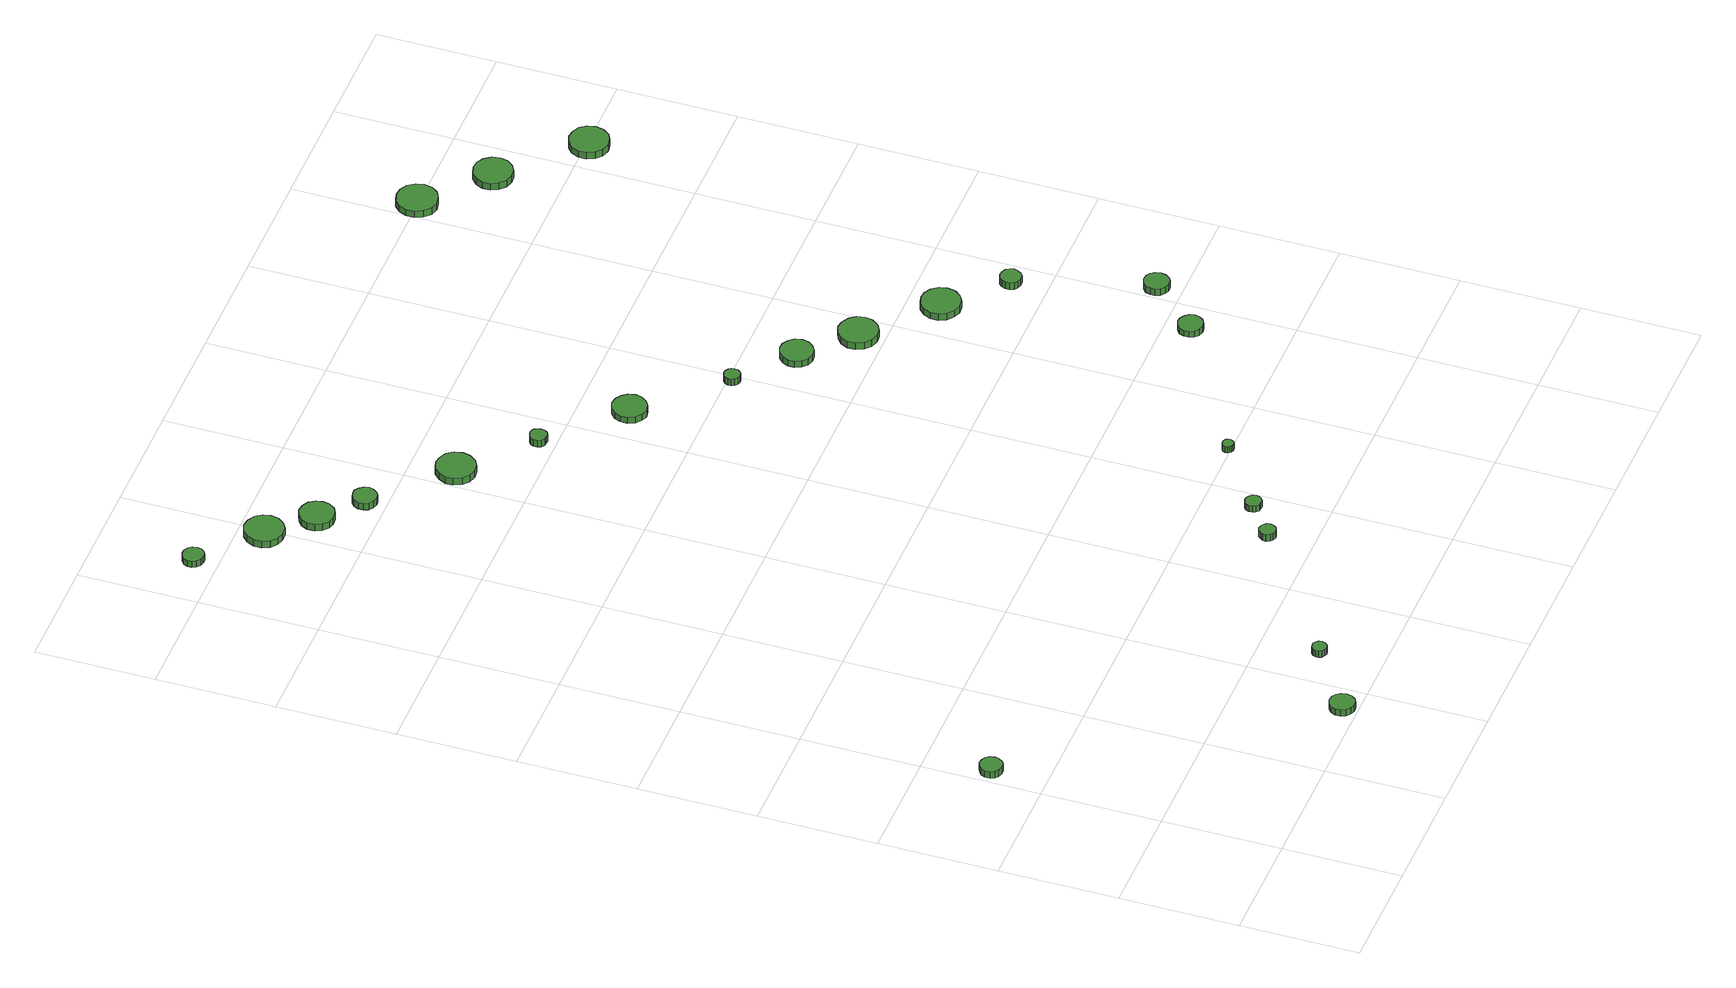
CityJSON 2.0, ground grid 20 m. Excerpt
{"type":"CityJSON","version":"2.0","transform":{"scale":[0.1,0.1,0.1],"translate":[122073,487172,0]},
"CityObjects":{
"tree1":{"type":"SolitaryVegetationObject","attributes":{"function":"something"},"geometry":[{"type":"MultiSurface","lod":"1","boundaries":[[[0,1,2,3,4,5,6,7,8,9,10,11,12,13,14]],[[15,16,17,18,19,20,21,22,23,24,25,26,27,28,29]],[[0,29,28,1]],[[1,28,27,2]],[[2,27,26,3]],[[3,26,25,4]],[[4,25,24,5]],[[5,24,23,6]],[[6,23,22,7]],[[7,22,21,8]],[[8,21,20,9]],[[9,20,19,10]],[[10,19,18,11]],[[11,18,17,12]],[[12,17,16,13]],[[13,16,15,14]],[[14,15,29,0]]]}]},
"tree2":{"type":"SolitaryVegetationObject","attributes":{"function":"something"},"geometry":[{"type":"MultiSurface","lod":"1","boundaries":[[[30,31,32,33,34,35,36,37,38,39,40,41,42,43,44]],[[45,46,47,48,49,50,51,52,53,54,55,56,57,58,59]],[[30,59,58,31]],[[31,58,57,32]],[[32,57,56,33]],[[33,56,55,34]],[[34,55,54,35]],[[35,54,53,36]],[[36,53,52,37]],[[37,52,51,38]],[[38,51,50,39]],[[39,50,49,40]],[[40,49,48,41]],[[41,48,47,42]],[[42,47,46,43]],[[43,46,45,44]],[[44,45,59,30]]]}]},
"tree3":{"type":"SolitaryVegetationObject","attributes":{"function":"something"},"geometry":[{"type":"MultiSurface","lod":"1","boundaries":[[[60,61,62,63,64,65,66,67,68,69,70,71,72,73,74]],[[75,76,77,78,79,80,81,82,83,84,85,86,87,88,89]],[[60,89,88,61]],[[61,88,87,62]],[[62,87,86,63]],[[63,86,85,64]],[[64,85,84,65]],[[65,84,83,66]],[[66,83,82,67]],[[67,82,81,68]],[[68,81,80,69]],[[69,80,79,70]],[[70,79,78,71]],[[71,78,77,72]],[[72,77,76,73]],[[73,76,75,74]],[[74,75,89,60]]]}]},
"tree4":{"type":"SolitaryVegetationObject","attributes":{"function":"something"},"geometry":[{"type":"MultiSurface","lod":"1","boundaries":[[[90,91,92,93,94,95,96,97,98,99,100,101,102,103,104]],[[105,106,107,108,109,110,111,112,113,114,115,116,117,118,119]],[[90,119,118,91]],[[91,118,117,92]],[[92,117,116,93]],[[93,116,115,94]],[[94,115,114,95]],[[95,114,113,96]],[[96,113,112,97]],[[97,112,111,98]],[[98,111,110,99]],[[99,110,109,100]],[[100,109,108,101]],[[101,108,107,102]],[[102,107,106,103]],[[103,106,105,104]],[[104,105,119,90]]]}]},
"tree5":{"type":"SolitaryVegetationObject","attributes":{"function":"something"},"geometry":[{"type":"MultiSurface","lod":"1","boundaries":[[[120,121,122,123,124,125,126,127,128,129,130,131,132,133,134]],[[135,136,137,138,139,140,141,142,143,144,145,146,147,148,149]],[[120,149,148,121]],[[121,148,147,122]],[[122,147,146,123]],[[123,146,145,124]],[[124,145,144,125]],[[125,144,143,126]],[[126,143,142,127]],[[127,142,141,128]],[[128,141,140,129]],[[129,140,139,130]],[[130,139,138,131]],[[131,138,137,132]],[[132,137,136,133]],[[133,136,135,134]],[[134,135,149,120]]]}]},
"tree6":{"type":"SolitaryVegetationObject","attributes":{"function":"something"},"geometry":[{"type":"MultiSurface","lod":"1","boundaries":[[[150,151,152,153,154,155,156,157,158,159,160,161,162,163,164]],[[165,166,167,168,169,170,171,172,173,174,175,176,177,178,179]],[[150,179,178,151]],[[151,178,177,152]],[[152,177,176,153]],[[153,176,175,154]],[[154,175,174,155]],[[155,174,173,156]],[[156,173,172,157]],[[157,172,171,158]],[[158,171,170,159]],[[159,170,169,160]],[[160,169,168,161]],[[161,168,167,162]],[[162,167,166,163]],[[163,166,165,164]],[[164,165,179,150]]]}]},
"tree7":{"type":"SolitaryVegetationObject","attributes":{"function":"something"},"geometry":[{"type":"MultiSurface","lod":"1","boundaries":[[[180,181,182,183,184,185,186,187,188,189,190,191,192,193,194]],[[195,196,197,198,199,200,201,202,203,204,205,206,207,208,209]],[[180,209,208,181]],[[181,208,207,182]],[[182,207,206,183]],[[183,206,205,184]],[[184,205,204,185]],[[185,204,203,186]],[[186,203,202,187]],[[187,202,201,188]],[[188,201,200,189]],[[189,200,199,190]],[[190,199,198,191]],[[191,198,197,192]],[[192,197,196,193]],[[193,196,195,194]],[[194,195,209,180]]]}]},
"tree8":{"type":"SolitaryVegetationObject","attributes":{"function":"something"},"geometry":[{"type":"MultiSurface","lod":"1","boundaries":[[[210,211,212,213,214,215,216,217,218,219,220,221,222,223,224]],[[225,226,227,228,229,230,231,232,233,234,235,236,237,238,239]],[[210,239,238,211]],[[211,238,237,212]],[[212,237,236,213]],[[213,236,235,214]],[[214,235,234,215]],[[215,234,233,216]],[[216,233,232,217]],[[217,232,231,218]],[[218,231,230,219]],[[219,230,229,220]],[[220,229,228,221]],[[221,228,227,222]],[[222,227,226,223]],[[223,226,225,224]],[[224,225,239,210]]]}]},
"tree9":{"type":"SolitaryVegetationObject","attributes":{"function":"something"},"geometry":[{"type":"MultiSurface","lod":"1","boundaries":[[[240,241,242,243,244,245,246,247,248,249,250,251,252,253,254]],[[255,256,257,258,259,260,261,262,263,264,265,266,267,268,269]],[[240,269,268,241]],[[241,268,267,242]],[[242,267,266,243]],[[243,266,265,244]],[[244,265,264,245]],[[245,264,263,246]],[[246,263,262,247]],[[247,262,261,248]],[[248,261,260,249]],[[249,260,259,250]],[[250,259,258,251]],[[251,258,257,252]],[[252,257,256,253]],[[253,256,255,254]],[[254,255,269,240]]]}]},
"tree10":{"type":"SolitaryVegetationObject","attributes":{"function":"something"},"geometry":[{"type":"MultiSurface","lod":"1","boundaries":[[[270,271,272,273,274,275,276,277,278,279,280,281,282,283,284]],[[285,286,287,288,289,290,291,292,293,294,295,296,297,298,299]],[[270,299,298,271]],[[271,298,297,272]],[[272,297,296,273]],[[273,296,295,274]],[[274,295,294,275]],[[275,294,293,276]],[[276,293,292,277]],[[277,292,291,278]],[[278,291,290,279]],[[279,290,289,280]],[[280,289,288,281]],[[281,288,287,282]],[[282,287,286,283]],[[283,286,285,284]],[[284,285,299,270]]]}]},
"tree11":{"type":"SolitaryVegetationObject","attributes":{"function":"something"},"geometry":[{"type":"MultiSurface","lod":"1","boundaries":[[[300,301,302,303,304,305,306,307,308,309,310,311,312,313,314]],[[315,316,317,318,319,320,321,322,323,324,325,326,327,328,329]],[[300,329,328,301]],[[301,328,327,302]],[[302,327,326,303]],[[303,326,325,304]],[[304,325,324,305]],[[305,324,323,306]],[[306,323,322,307]],[[307,322,321,308]],[[308,321,320,309]],[[309,320,319,310]],[[310,319,318,311]],[[311,318,317,312]],[[312,317,316,313]],[[313,316,315,314]],[[314,315,329,300]]]}]},
"tree12":{"type":"SolitaryVegetationObject","attributes":{"function":"something"},"geometry":[{"type":"MultiSurface","lod":"1","boundaries":[[[330,331,332,333,334,335,336,337,338,339,340,341,342,343,344]],[[345,346,347,348,349,350,351,352,353,354,355,356,357,358,359]],[[330,359,358,331]],[[331,358,357,332]],[[332,357,356,333]],[[333,356,355,334]],[[334,355,354,335]],[[335,354,353,336]],[[336,353,352,337]],[[337,352,351,338]],[[338,351,350,339]],[[339,350,349,340]],[[340,349,348,341]],[[341,348,347,342]],[[342,347,346,343]],[[343,346,345,344]],[[344,345,359,330]]]}]},
"tree13":{"type":"SolitaryVegetationObject","attributes":{"function":"something"},"geometry":[{"type":"MultiSurface","lod":"1","boundaries":[[[360,361,362,363,364,365,366,367,368,369,370,371,372,373,374]],[[375,376,377,378,379,380,381,382,383,384,385,386,387,388,389]],[[360,389,388,361]],[[361,388,387,362]],[[362,387,386,363]],[[363,386,385,364]],[[364,385,384,365]],[[365,384,383,366]],[[366,383,382,367]],[[367,382,381,368]],[[368,381,380,369]],[[369,380,379,370]],[[370,379,378,371]],[[371,378,377,372]],[[372,377,376,373]],[[373,376,375,374]],[[374,375,389,360]]]}]},
"tree14":{"type":"SolitaryVegetationObject","attributes":{"function":"something"},"geometry":[{"type":"MultiSurface","lod":"1","boundaries":[[[390,391,392,393,394,395,396,397,398,399,400,401,402,403,404]],[[405,406,407,408,409,410,411,412,413,414,415,416,417,418,419]],[[390,419,418,391]],[[391,418,417,392]],[[392,417,416,393]],[[393,416,415,394]],[[394,415,414,395]],[[395,414,413,396]],[[396,413,412,397]],[[397,412,411,398]],[[398,411,410,399]],[[399,410,409,400]],[[400,409,408,401]],[[401,408,407,402]],[[402,407,406,403]],[[403,406,405,404]],[[404,405,419,390]]]}]},
"tree15":{"type":"SolitaryVegetationObject","attributes":{"function":"something"},"geometry":[{"type":"MultiSurface","lod":"1","boundaries":[[[420,421,422,423,424,425,426,427,428,429,430,431,432,433,434]],[[435,436,437,438,439,440,441,442,443,444,445,446,447,448,449]],[[420,449,448,421]],[[421,448,447,422]],[[422,447,446,423]],[[423,446,445,424]],[[424,445,444,425]],[[425,444,443,426]],[[426,443,442,427]],[[427,442,441,428]],[[428,441,440,429]],[[429,440,439,430]],[[430,439,438,431]],[[431,438,437,432]],[[432,437,436,433]],[[433,436,435,434]],[[434,435,449,420]]]}]},
"tree16":{"type":"SolitaryVegetationObject","attributes":{"function":"something"},"geometry":[{"type":"MultiSurface","lod":"1","boundaries":[[[450,451,452,453,454,455,456,457,458,459,460,461,462,463,464]],[[465,466,467,468,469,470,471,472,473,474,475,476,477,478,479]],[[450,479,478,451]],[[451,478,477,452]],[[452,477,476,453]],[[453,476,475,454]],[[454,475,474,455]],[[455,474,473,456]],[[456,473,472,457]],[[457,472,471,458]],[[458,471,470,459]],[[459,470,469,460]],[[460,469,468,461]],[[461,468,467,462]],[[462,467,466,463]],[[463,466,465,464]],[[464,465,479,450]]]}]},
"tree17":{"type":"SolitaryVegetationObject","attributes":{"function":"something"},"geometry":[{"type":"MultiSurface","lod":"1","boundaries":[[[480,481,482,483,484,485,486,487,488,489,490,491,492,493,494]],[[495,496,497,498,499,500,501,502,503,504,505,506,507,508,509]],[[480,509,508,481]],[[481,508,507,482]],[[482,507,506,483]],[[483,506,505,484]],[[484,505,504,485]],[[485,504,503,486]],[[486,503,502,487]],[[487,502,501,488]],[[488,501,500,489]],[[489,500,499,490]],[[490,499,498,491]],[[491,498,497,492]],[[492,497,496,493]],[[493,496,495,494]],[[494,495,509,480]]]}]},
"tree18":{"type":"SolitaryVegetationObject","attributes":{"function":"something"},"geometry":[{"type":"MultiSurface","lod":"1","boundaries":[[[510,511,512,513,514,515,516,517,518,519,520,521,522,523,524]],[[525,526,527,528,529,530,531,532,533,534,535,536,537,538,539]],[[510,539,538,511]],[[511,538,537,512]],[[512,537,536,513]],[[513,536,535,514]],[[514,535,534,515]],[[515,534,533,516]],[[516,533,532,517]],[[517,532,531,518]],[[518,531,530,519]],[[519,530,529,520]],[[520,529,528,521]],[[521,528,527,522]],[[522,527,526,523]],[[523,526,525,524]],[[524,525,539,510]]]}]},
"tree19":{"type":"SolitaryVegetationObject","attributes":{"function":"something"},"geometry":[{"type":"MultiSurface","lod":"1","boundaries":[[[540,541,542,543,544,545,546,547,548,549,550,551,552,553,554]],[[555,556,557,558,559,560,561,562,563,564,565,566,567,568,569]],[[540,569,568,541]],[[541,568,567,542]],[[542,567,566,543]],[[543,566,565,544]],[[544,565,564,545]],[[545,564,563,546]],[[546,563,562,547]],[[547,562,561,548]],[[548,561,560,549]],[[549,560,559,550]],[[550,559,558,551]],[[551,558,557,552]],[[552,557,556,553]],[[553,556,555,554]],[[554,555,569,540]]]}]},
"tree20":{"type":"SolitaryVegetationObject","attributes":{"function":"something"},"geometry":[{"type":"MultiSurface","lod":"1","boundaries":[[[570,571,572,573,574,575,576,577,578,579,580,581,582,583,584]],[[585,586,587,588,589,590,591,592,593,594,595,596,597,598,599]],[[570,599,598,571]],[[571,598,597,572]],[[572,597,596,573]],[[573,596,595,574]],[[574,595,594,575]],[[575,594,593,576]],[[576,593,592,577]],[[577,592,591,578]],[[578,591,590,579]],[[579,590,589,580]],[[580,589,588,581]],[[581,588,587,582]],[[582,587,586,583]],[[583,586,585,584]],[[584,585,599,570]]]}]},
"tree21":{"type":"SolitaryVegetationObject","attributes":{"function":"something"},"geometry":[{"type":"MultiSurface","lod":"1","boundaries":[[[600,601,602,603,604,605,606,607,608,609,610,611,612,613,614]],[[615,616,617,618,619,620,621,622,623,624,625,626,627,628,629]],[[600,629,628,601]],[[601,628,627,602]],[[602,627,626,603]],[[603,626,625,604]],[[604,625,624,605]],[[605,624,623,606]],[[606,623,622,607]],[[607,622,621,608]],[[608,621,620,609]],[[609,620,619,610]],[[610,619,618,611]],[[611,618,617,612]],[[612,617,616,613]],[[613,616,615,614]],[[614,615,629,600]]]}]},
"tree22":{"type":"SolitaryVegetationObject","attributes":{"function":"something"},"geometry":[{"type":"MultiSurface","lod":"1","boundaries":[[[630,631,632,633,634,635,636,637,638,639,640,641,642,643,644]],[[645,646,647,648,649,650,651,652,653,654,655,656,657,658,659]],[[630,659,658,631]],[[631,658,657,632]],[[632,657,656,633]],[[633,656,655,634]],[[634,655,654,635]],[[635,654,653,636]],[[636,653,652,637]],[[637,652,651,638]],[[638,651,650,639]],[[639,650,649,640]],[[640,649,648,641]],[[641,648,647,642]],[[642,647,646,643]],[[643,646,645,644]],[[644,645,659,630]]]}]},
"tree23":{"type":"SolitaryVegetationObject","attributes":{"function":"something"},"geometry":[{"type":"MultiSurface","lod":"1","boundaries":[[[660,661,662,663,664,665,666,667,668,669,670,671,672,673,674]],[[675,676,677,678,679,680,681,682,683,684,685,686,687,688,689]],[[660,689,688,661]],[[661,688,687,662]],[[662,687,686,663]],[[663,686,685,664]],[[664,685,684,665]],[[665,684,683,666]],[[666,683,682,667]],[[667,682,681,668]],[[668,681,680,669]],[[669,680,679,670]],[[670,679,678,671]],[[671,678,677,672]],[[672,677,676,673]],[[673,676,675,674]],[[674,675,689,660]]]}]}
},
"vertices":[
[45,492,15],[43,500,15],[39,506,15],[32,510,15],[24,511,15],[17,508,15],[11,503,15],[8,496,15],[8,488,15],[11,481,15],[17,476,15],[24,474,15],[32,474,15],[39,478,15],[43,485,15],[43,485,2],[39,478,2],[32,474,2],[24,474,2],[17,476,2],[11,481,2],[8,488,2],[8,496,2],[11,503,2],[17,508,2],[24,511,2],[32,510,2],[39,506,2],[43,500,2],[45,492,2],
[373,25,16],[371,33,16],[366,40,16],[359,45,16],[350,46,16],[342,43,16],[335,37,16],[332,29,16],[332,21,16],[335,13,16],[342,7,16],[350,4,16],[359,5,16],[366,9,16],[371,16,16],[371,16,4],[366,9,4],[359,5,4],[350,4,4],[342,7,4],[335,13,4],[332,21,4],[332,29,4],[335,37,4],[342,43,4],[350,46,4],[359,45,4],[366,40,4],[371,33,4],[373,25,4],
[476,102,20],[475,107,20],[472,111,20],[468,114,20],[463,114,20],[458,113,20],[454,109,20],[452,105,20],[452,100,20],[454,95,20],[458,92,20],[463,90,20],[468,91,20],[472,93,20],[475,97,20],[475,97,7],[472,93,7],[468,91,7],[463,90,7],[458,92,7],[454,95,7],[452,100,7],[452,105,7],[454,109,7],[458,113,7],[463,114,7],[468,114,7],[472,111,7],[475,107,7],[476,102,7],
[110,1840,15],[109,1848,15],[104,1854,15],[98,1857,15],[91,1858,15],[84,1856,15],[78,1851,15],[75,1844,15],[75,1837,15],[78,1830,15],[84,1825,15],[91,1823,15],[98,1823,15],[104,1827,15],[109,1833,15],[109,1833,3],[104,1827,3],[98,1823,3],[91,1823,3],[84,1825,3],[78,1830,3],[75,1837,3],[75,1844,3],[78,1851,3],[84,1856,3],[91,1858,3],[98,1857,3],[104,1854,3],[109,1848,3],[110,1840,3],
[220,1756,17],[217,1769,17],[209,1780,17],[197,1787,17],[184,1789,17],[171,1784,17],[161,1775,17],[155,1763,17],[155,1749,17],[161,1737,17],[171,1728,17],[184,1724,17],[197,1725,17],[209,1732,17],[217,1743,17],[217,1743,4],[209,1732,4],[197,1725,4],[184,1724,4],[171,1728,4],[161,1737,4],[155,1749,4],[155,1763,4],[161,1775,4],[171,1784,4],[184,1789,4],[197,1787,4],[209,1780,4],[217,1769,4],[220,1756,4],
[280,1691,16],[278,1703,16],[271,1713,16],[260,1719,16],[248,1720,16],[237,1716,16],[228,1708,16],[223,1697,16],[223,1685,16],[228,1674,16],[237,1666,16],[248,1663,16],[260,1664,16],[271,1670,16],[278,1680,16],[278,1680,3],[271,1670,3],[260,1664,3],[248,1663,3],[237,1666,3],[228,1674,3],[223,1685,3],[223,1697,3],[228,1708,3],[237,1716,3],[248,1720,3],[260,1719,3],[271,1713,3],[278,1703,3],[280,1691,3],
[720,274,20],[718,280,20],[715,284,20],[710,287,20],[704,288,20],[699,286,20],[695,282,20],[692,277,20],[692,271,20],[695,266,20],[699,262,20],[704,260,20],[710,261,20],[715,264,20],[718,268,20],[718,268,7],[715,264,7],[710,261,7],[704,260,7],[699,262,7],[695,266,7],[692,271,7],[692,277,7],[695,282,7],[699,286,7],[704,288,7],[710,287,7],[715,284,7],[718,280,7],[720,274,7],
[338,1635,15],[336,1643,15],[331,1650,15],[324,1655,15],[316,1655,15],[308,1653,15],[301,1647,15],[298,1639,15],[298,1631,15],[301,1623,15],[308,1618,15],[316,1615,15],[324,1616,15],[331,1620,15],[336,1627,15],[336,1627,2],[331,1620,2],[324,1616,2],[316,1615,2],[308,1618,2],[301,1623,2],[298,1631,2],[298,1639,2],[301,1647,2],[308,1653,2],[316,1655,2],[324,1655,2],[331,1650,2],[336,1643,2],[338,1635,2],
[780,319,18],[779,325,18],[775,329,18],[770,332,18],[765,333,18],[759,331,18],[755,327,18],[753,322,18],[753,316,18],[755,311,18],[759,307,18],[765,306,18],[770,306,18],[775,309,18],[779,314,18],[779,314,6],[775,309,6],[770,306,6],[765,306,6],[759,307,6],[755,311,6],[753,316,6],[753,322,6],[755,327,6],[759,331,6],[765,333,6],[770,332,6],[775,329,6],[779,325,6],[780,319,6],
[467,1525,15],[464,1539,15],[456,1550,15],[444,1556,15],[431,1558,15],[418,1554,15],[408,1544,15],[402,1532,15],[402,1519,15],[408,1506,15],[418,1497,15],[431,1493,15],[444,1494,15],[456,1501,15],[464,1512,15],[464,1512,2],[456,1501,2],[444,1494,2],[431,1493,2],[418,1497,2],[408,1506,2],[402,1519,2],[402,1532,2],[408,1544,2],[418,1554,2],[431,1558,2],[444,1556,2],[456,1550,2],[464,1539,2],[467,1525,2],
[562,1429,15],[561,1435,15],[558,1440,15],[552,1443,15],[547,1443,15],[541,1441,15],[536,1437,15],[534,1432,15],[534,1426,15],[536,1420,15],[541,1416,15],[547,1415,15],[552,1415,15],[558,1418,15],[561,1423,15],[561,1423,2],[558,1418,2],[552,1415,2],[547,1415,2],[541,1416,2],[536,1420,2],[534,1426,2],[534,1432,2],[536,1437,2],[541,1441,2],[547,1443,2],[552,1443,2],[558,1440,2],[561,1435,2],[562,1429,2],
[894,403,19],[893,407,19],[891,410,19],[887,412,19],[883,412,19],[880,411,19],[877,409,19],[875,405,19],[875,401,19],[877,398,19],[880,395,19],[883,394,19],[887,394,19],[891,396,19],[893,399,19],[893,399,7],[891,396,7],[887,394,7],[883,394,7],[880,395,7],[877,398,7],[875,401,7],[875,405,7],[877,409,7],[880,411,7],[883,412,7],[887,412,7],[891,410,7],[893,407,7],[894,403,7],
[692,1318,14],[689,1330,14],[682,1339,14],[672,1345,14],[660,1347,14],[649,1343,14],[640,1335,14],[635,1324,14],[635,1312,14],[640,1301,14],[649,1293,14],[660,1289,14],[672,1291,14],[682,1297,14],[689,1306,14],[689,1306,2],[682,1297,2],[672,1291,2],[660,1289,2],[649,1293,2],[640,1301,2],[635,1312,2],[635,1324,2],[640,1335,2],[649,1343,2],[660,1347,2],[672,1345,2],[682,1339,2],[689,1330,2],[692,1318,2],
[802,1193,15],[801,1198,15],[798,1202,15],[793,1205,15],[788,1206,15],[782,1204,15],[778,1200,15],[776,1195,15],[776,1190,15],[778,1185,15],[782,1181,15],[788,1179,15],[793,1180,15],[798,1183,15],[801,1187,15],[801,1187,2],[798,1183,2],[793,1180,2],[788,1179,2],[782,1181,2],[778,1185,2],[776,1190,2],[776,1195,2],[778,1200,2],[782,1204,2],[788,1206,2],[793,1205,2],[798,1202,2],[801,1198,2],[802,1193,2],
[905,1116,15],[902,1128,15],[895,1137,15],[885,1143,15],[874,1144,15],[863,1140,15],[855,1132,15],[850,1122,15],[850,1111,15],[855,1100,15],[863,1092,15],[874,1089,15],[885,1090,15],[895,1096,15],[902,1105,15],[902,1105,3],[895,1096,3],[885,1090,3],[874,1089,3],[863,1092,3],[855,1100,3],[850,1111,3],[850,1122,3],[855,1132,3],[863,1140,3],[874,1144,3],[885,1143,3],[895,1137,3],[902,1128,3],[905,1116,3],
[989,1042,15],[986,1056,15],[978,1066,15],[966,1073,15],[953,1075,15],[940,1070,15],[930,1061,15],[924,1049,15],[924,1036,15],[930,1023,15],[940,1014,15],[953,1010,15],[966,1011,15],[978,1018,15],[986,1029,15],[986,1029,2],[978,1018,2],[966,1011,2],[953,1010,2],[940,1014,2],[930,1023,2],[924,1036,2],[924,1049,2],[930,1061,2],[940,1070,2],[953,1075,2],[966,1073,2],[978,1066,2],[986,1056,2],[989,1042,2],
[1162,556,19],[1160,564,19],[1155,571,19],[1147,576,19],[1139,577,19],[1131,574,19],[1124,568,19],[1121,560,19],[1121,552,19],[1124,544,19],[1131,538,19],[1139,535,19],[1147,536,19],[1155,541,19],[1160,548,19],[1160,548,7],[1155,541,7],[1147,536,7],[1139,535,7],[1131,538,7],[1124,544,7],[1121,552,7],[1121,560,7],[1124,568,7],[1131,574,7],[1139,577,7],[1147,576,7],[1155,571,7],[1160,564,7],[1162,556,7],
[1098,944,16],[1095,957,16],[1087,968,16],[1075,975,16],[1062,976,16],[1049,972,16],[1039,963,16],[1033,950,16],[1033,937,16],[1039,925,16],[1049,916,16],[1062,911,16],[1075,913,16],[1087,920,16],[1095,930,16],[1095,930,3],[1087,920,3],[1075,913,3],[1062,911,3],[1049,916,3],[1039,925,3],[1033,937,3],[1033,950,3],[1039,963,3],[1049,972,3],[1062,976,3],[1075,975,3],[1087,968,3],[1095,957,3],[1098,944,3],
[1240,640,20],[1238,649,20],[1233,656,20],[1226,660,20],[1217,661,20],[1209,658,20],[1202,652,20],[1199,644,20],[1199,636,20],[1202,628,20],[1209,622,20],[1217,619,20],[1226,620,20],[1233,624,20],[1238,632,20],[1238,632,7],[1233,624,7],[1226,620,7],[1217,619,7],[1209,622,7],[1202,628,7],[1199,636,7],[1199,644,7],[1202,652,7],[1209,658,7],[1217,661,7],[1226,660,7],[1233,656,7],[1238,649,7],[1240,640,7],
[1173,860,19],[1171,867,19],[1167,873,19],[1161,876,19],[1153,877,19],[1146,875,19],[1141,870,19],[1138,863,19],[1138,856,19],[1141,849,19],[1146,845,19],[1153,842,19],[1161,843,19],[1167,847,19],[1171,853,19],[1171,853,6],[1167,847,6],[1161,843,6],[1153,842,6],[1146,845,6],[1141,849,6],[1138,856,6],[1138,863,6],[1141,870,6],[1146,875,6],[1153,877,6],[1161,876,6],[1167,873,6],[1171,867,6],[1173,860,6],
[1064,1801,15],[1061,1814,15],[1053,1826,15],[1040,1833,15],[1026,1834,15],[1013,1830,15],[1003,1821,15],[997,1808,15],[997,1794,15],[1003,1781,15],[1013,1771,15],[1026,1767,15],[1040,1769,15],[1053,1776,15],[1061,1787,15],[1061,1787,2],[1053,1776,2],[1040,1769,2],[1026,1767,2],[1013,1771,2],[1003,1781,2],[997,1794,2],[997,1808,2],[1003,1821,2],[1013,1830,2],[1026,1834,2],[1040,1833,2],[1053,1826,2],[1061,1814,2],[1064,1801,2],
[1165,1711,15],[1162,1724,15],[1154,1735,15],[1142,1742,15],[1129,1743,15],[1116,1739,15],[1106,1730,15],[1100,1718,15],[1100,1704,15],[1106,1692,15],[1116,1683,15],[1129,1679,15],[1142,1680,15],[1154,1687,15],[1162,1698,15],[1162,1698,2],[1154,1687,2],[1142,1680,2],[1129,1679,2],[1116,1683,2],[1106,1692,2],[1100,1704,2],[1100,1718,2],[1106,1730,2],[1116,1739,2],[1129,1743,2],[1142,1742,2],[1154,1735,2],[1162,1724,2],[1165,1711,2],
[1289,1596,13],[1286,1609,13],[1278,1620,13],[1266,1626,13],[1253,1628,13],[1240,1624,13],[1230,1615,13],[1224,1602,13],[1224,1589,13],[1230,1576,13],[1240,1567,13],[1253,1563,13],[1266,1565,13],[1278,1571,13],[1286,1582,13],[1286,1582,0],[1278,1571,0],[1266,1565,0],[1253,1563,0],[1240,1567,0],[1230,1576,0],[1224,1589,0],[1224,1602,0],[1230,1615,0],[1240,1624,0],[1253,1628,0],[1266,1626,0],[1278,1620,0],[1286,1609,0],[1289,1596,0]
]}
